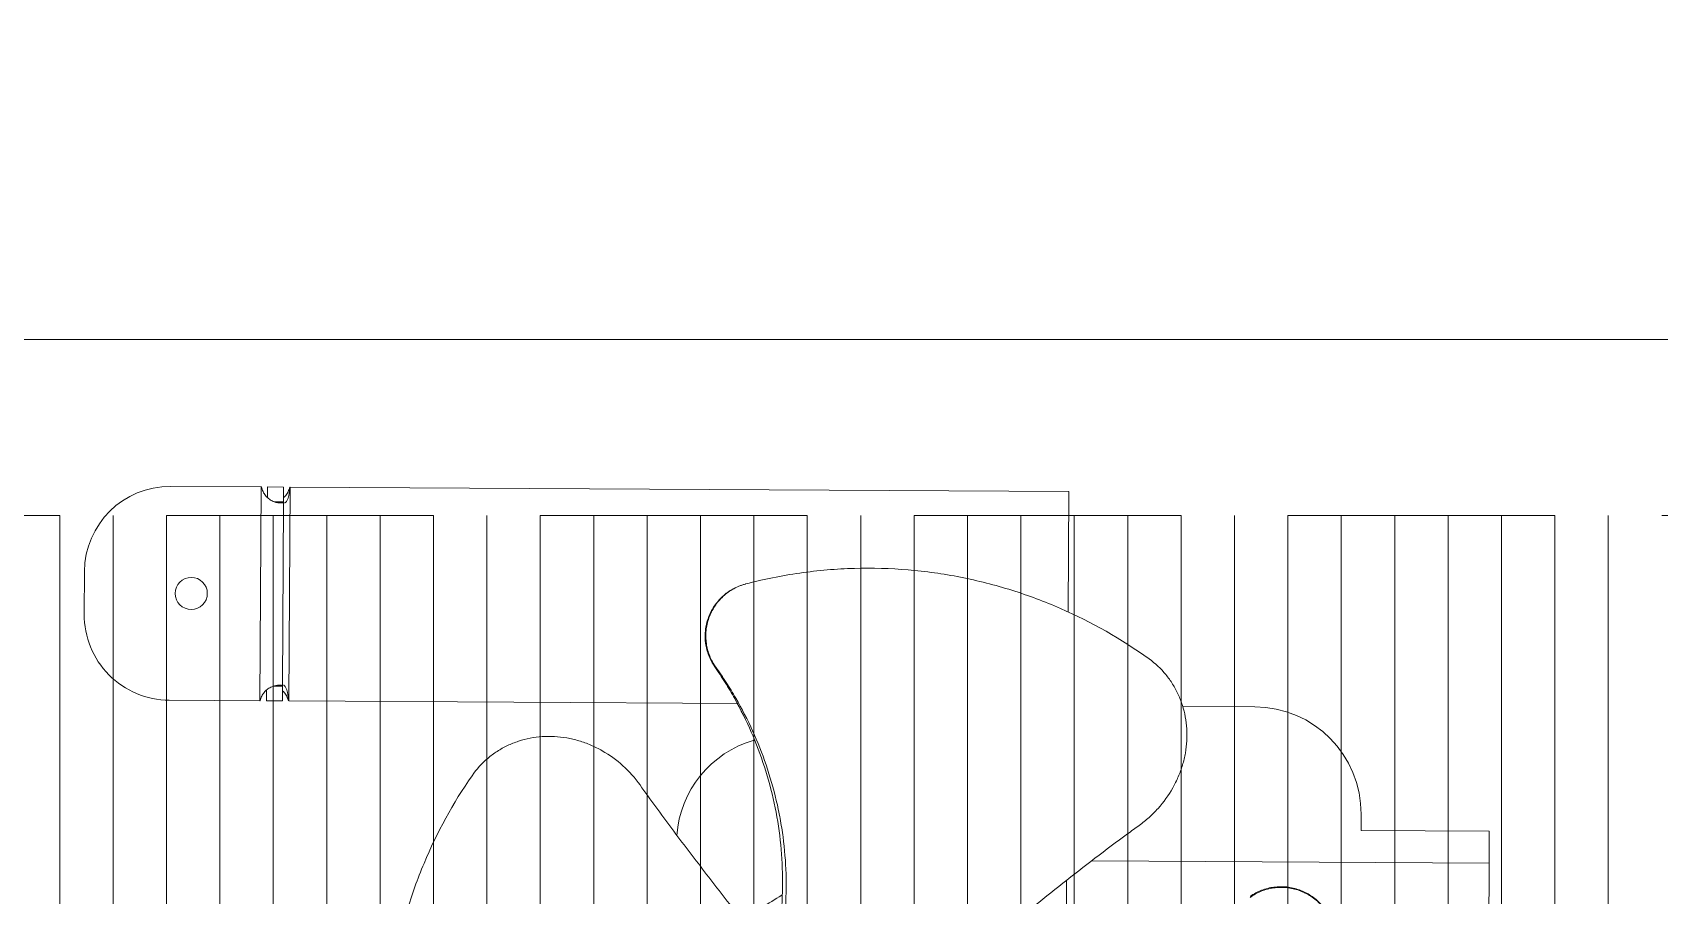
# Model space of a CAD drawing. Header units: millimetres. Extents: x 12325263 to 13848842, y -1463133 to 573208.
# Drawn here: x 12567451.4 to 12567603.7, y -834764 to -834683.1 of the extents above; entities that cross this region are included whole.
import ezdxf
from ezdxf.xclip import XClip

# ---------------------------------------------------------------- set-up
doc = ezdxf.new("R2010")
doc.units = ezdxf.units.MM
doc.header["$LTSCALE"] = 1000
doc.header["$XCLIPFRAME"] = 0
for name, pattern in [('DASH', [0.35, 0.25, -0.1]), ('DASH_2_167774853', [81.6, 40.8, -40.8]), ('HIDDEN', [9.524999999999999, 6.35, -3.175])]:
    doc.linetypes.add(name, pattern=pattern)
for name, color, linetype in [('fur202301', 252, 'Continuous'), ('WALL', 5, 'Continuous'), ('WALL-SHATCH', 8, 'Continuous'), ('建筑-楼板开洞', 251, 'Continuous')]:
    doc.layers.add(name, color=color, linetype=linetype)

# ---------------------------------------------------------------- blocks, each defined once
blk = doc.blocks.new('adgshg13-A$C7F010FC0')
at = {"layer": 'WALL-SHATCH'}
h = blk.add_hatch(color=256, dxfattribs=at)
h.dxf.hatch_style = 1
h.paths.add_polyline_path([(-60384.17120504379, -16880.89509773254), (-763.1647881269455, 197.4793643951416), (12587.61850607395, -13153.30393266678), (12587.61850607395, -157996.0197629929), (-162964.8506313562, -188820.4315237999), (-171262.3814957142, -180522.900662899), (-171262.3814957142, -31310.89849328995), (-150707.1909123659, -10755.70791006088), (-131860.0775495768, -7980.895098209381), (-99162.38149428368, -7980.895098209381), (-99162.38149428368, -4980.895097732544), (-76620.42811572552, -4980.895097732544), (-70107.65229141712, -16880.89509773254)], flags=16)
h.paths.add_polyline_path([(-60091.22944009304, -16380.89510011673), (-646.8769880533218, 646.876989364624), (12987.61850607395, -12987.61850786209), (12987.61850607395, -158331.9049158096), (-163100.5840539932, -189250.3835258484), (-171662.3814958334, -180688.5860877037), (-171662.3814958334, -31145.21306848526), (-150777.8961598873, -10260.7277340889), (-131896.6870943308, -7480.895098209381), (-99562.38149428368, -7480.895098209381), (-99562.38149428368, -4580.895097732544), (-76365.55243730545, -4580.895097732544), (-69907.50581622124, -16380.89510774612)])
blk = doc.blocks.new('A$C4C7A72D3')
at = {"layer": 'WALL', "color": 1}
blk.add_blockref('adgshg13-A$C7F010FC0', (210433.0120974779, 205503.5692701337), dxfattribs=at)
blk = doc.blocks.new('asdgagA$C738B0E02')
at = {"color": 250, "linetype": 'DASH', "lineweight": 0, "ltscale": 0.1}
blk.add_line((436.7720022453141, 100.0000016638442), (26.77200224531407, 100.0000016638369), dxfattribs=at)
at = {"color": 250, "linetype": 'DASH_2_167774853', "lineweight": 0, "ltscale": 0.1}
for p, q in [((56.77200224531407, 100.0000016638369), (56.77200224531407, 1.663836883381009e-06)), ((61.77200224531407, 100.0000016638369), (61.77200224531407, 1.663836883381009e-06)), ((66.77200224531407, 100.0000016638369), (66.77200224531407, 1.663836883381009e-06)), ((71.77200224531407, 100.0000016638369), (71.77200224531407, 1.663836883381009e-06)), ((76.77200224531407, 100.0000016638369), (76.77200224531407, 1.663836883381009e-06)), ((81.77200224531407, 100.0000016638369), (81.77200224531407, 1.663836883381009e-06)), ((86.77200224531407, 100.0000016638369), (86.77200224531407, 1.663836883381009e-06)), ((91.77200224531407, 100.0000016638369), (91.77200224531407, 1.663836883381009e-06)), ((96.77200224531407, 100.0000016638369), (96.77200224531407, 1.663836883381009e-06)), ((101.7720022453141, 100.0000016638369), (101.7720022453141, 1.663836883381009e-06)), ((106.7720022453141, 100.0000016638369), (106.7720022453141, 1.663836883381009e-06)), ((111.7720022453141, 100.0000016638369), (111.7720022453141, 1.663836883381009e-06)), ((116.7720022453141, 100.0000016638369), (116.7720022453141, 1.663836883381009e-06)), ((121.7720022453141, 100.0000016638369), (121.7720022453141, 1.663836883381009e-06)), ((126.7720022453141, 100.0000016638369), (126.7720022453141, 1.663836883381009e-06)), ((131.7720022453141, 100.0000016638369), (131.7720022453141, 1.663836883381009e-06)), ((136.7720022453141, 100.0000016638369), (136.7720022453141, 1.663836883381009e-06)), ((141.7720022453141, 100.0000016638369), (141.7720022453141, 1.663836883381009e-06)), ((146.7720022453141, 100.0000016638369), (146.7720022453141, 1.663836883381009e-06)), ((151.7720022453141, 100.0000016638369), (151.7720022453141, 1.663836883381009e-06)), ((156.7720022453141, 100.0000016638369), (156.7720022453141, 1.663836883381009e-06)), ((161.7720022453141, 100.0000016638369), (161.7720022453141, 1.663836883381009e-06)), ((166.7720022453141, 100.0000016638369), (166.7720022453141, 1.663836883381009e-06)), ((171.7720022453141, 100.0000016638369), (171.7720022453141, 1.663836883381009e-06)), ((176.7720022453141, 100.0000016638369), (176.7720022453141, 1.663836883381009e-06)), ((181.7720022453141, 100.0000016638369), (181.7720022453141, 1.663836883381009e-06)), ((186.7720022453141, 100.0000016638369), (186.7720022453141, 1.663836883381009e-06)), ((191.7720022453141, 100.0000016638369), (191.7720022453141, 1.663836883381009e-06)), ((196.7720022453141, 100.0000016638369), (196.7720022453141, 1.663836883381009e-06)), ((201.7720022453141, 100.0000016638369), (201.7720022453141, 1.663836883381009e-06))]:
    blk.add_line(p, q, dxfattribs=at)
blk = doc.blocks.new('asdgag风机')
at = {"color": 18, "linetype": 'Continuous', "lineweight": 0, "true_color": 0x000000}
for p, q in [((11852.63719595345, 5681.683196623278), (11859.646053589, 5681.683196623278)), ((11859.646053589, 5644.512383697876), (11859.646053589, 5681.683196623278)), ((11859.646053589, 5681.683196623278), (11862.64984825318, 5681.683196623278)), ((11862.64984825318, 5669.668014236597), (11862.64984825318, 5681.683196623278)), ((11864.15174745028, 5669.668014236597), (11862.64984825318, 5669.668014236597)), ((11874.16439881754, 5652.872783133642), (11874.16439881754, 5659.655359139324)), ((11857.80643982269, 5642.133217381654), (11850.13148831637, 5642.133217381654)), ((11874.18367411711, 5569.20704351825), (11874.18367516647, 5569.197890065306)), ((11894.20898113573, 5569.20704351825), (11874.18367411711, 5569.20704351825)), ((11874.18367388601, 5568.606287393754), (11874.18367425841, 5567.104389624678)), ((11875.56018615235, 5567.804018755538), (11875.56018722617, 5568.60628518156)), ((11892.83246898085, 5568.606282149188), (11875.56018722617, 5568.60628518156)), ((11892.83246898085, 5568.606282149188), (11892.83246852455, 5567.737255926379)), ((11894.20898092225, 5568.606279933747), (11894.2089808284, 5567.104382163573)), ((11874.18367402735, 5566.503633500131), (11874.18367174589, 5558.01347909132)), ((11894.2089805973, 5566.503626039077), (11874.18367402735, 5566.503633500131)), ((11894.20897831584, 5558.013471630265), (11894.2089805973, 5566.503626039077)), ((11882.19379083302, 5550.003352172103), (11886.19885279973, 5550.003350681433))]:
    blk.add_line(p, q, dxfattribs=at)
at = {"color": 18, "lineweight": 0, "true_color": 0x000000}
for p, q in [((11857.80643982269, 5642.133217381654), (11857.81532130276, 5642.133217381654)), ((11882.94692471928, 5642.133217381654), (11894.20898088093, 5642.133217381654)), ((11894.20898088093, 5642.133217381654), (11894.20898113573, 5569.197882591225)), ((11874.18367411711, 5569.20704351825), (11874.18367387554, 5611.343893765622))]:
    blk.add_line(p, q, dxfattribs=at)
at = {"color": 18, "linetype": 'Continuous', "lineweight": 0, "true_color": 0x000000, "flags": 128}
for points in [[(11874.18367388601, 5568.606287393754), (11874.40055371898, 5568.60628359461), (11874.61288665437, 5568.606284003614), (11874.81622092722, 5568.606285592945), (11875.00629686708, 5568.606285787375), (11875.17912894044, 5568.606290117414), (11875.33109532347, 5568.606290050626), (11875.45900685392, 5568.606285533677), (11875.56018722617, 5568.60628518156)], [(11892.83246898085, 5568.606282149188), (11892.93364795434, 5568.606281793824), (11893.06156039973, 5568.60628473903), (11893.213525384, 5568.606284668949), (11893.38635747499, 5568.606281539028), (11893.57643388103, 5568.606281734557), (11893.77976908641, 5568.606283326034), (11893.9921020218, 5568.60628373504), (11894.20898092225, 5568.606279933747)], [(11894.20898113573, 5569.20704351825), (11894.20898104477, 5569.205894673606), (11894.20898140248, 5569.204753290013), (11894.20898131153, 5569.203604445367), (11894.20898120295, 5569.202463060677), (11894.20898109443, 5569.201321676037), (11894.20898146971, 5569.200172832489), (11894.20898136113, 5569.1990314478), (11894.20898127018, 5569.197882603152)], [(11874.18367402735, 5566.503633500131), (11874.18367393225, 5566.507632075376), (11874.18367381952, 5566.511638110625), (11874.18367370684, 5566.515644145828), (11874.18367359411, 5566.51965018108), (11874.18367348144, 5566.52365621633), (11874.18367336871, 5566.527662251529), (11874.18367325603, 5566.531668286781), (11874.1836731433, 5566.535674321982)], [(11874.18367425841, 5567.104389624678), (11874.40055222638, 5567.104385821141), (11874.61288516177, 5567.104386230145), (11874.81622129961, 5567.10438782387), (11875.00629723947, 5567.104388018248), (11875.17912931284, 5567.104392348337), (11875.19090497331, 5567.104390250288)], [(11893.20406224333, 5567.104386985065), (11893.21352529016, 5567.104386898772), (11893.38635738109, 5567.104383768854), (11893.57643332095, 5567.104383963234), (11893.77976899251, 5567.104385555858), (11893.99210146172, 5567.104385963768), (11894.2089808284, 5567.104382163573)], [(11894.20898064577, 5566.535666863126), (11894.20898029221, 5566.531660826776), (11894.20898040494, 5566.527654791576), (11894.20898050005, 5566.52365621633), (11894.20898061277, 5566.519650181079), (11894.20898025921, 5566.515644144731), (11894.20898037189, 5566.511638109529), (11894.20898048462, 5566.507632074277), (11894.2089805973, 5566.503626039077)]]:
    blk.add_lwpolyline(points, dxfattribs=at)
at = {"color": 18, "linetype": 'Continuous', "lineweight": 0, "true_color": 0x000000}
blk.add_circle((11884.19632521903, 5560.016003397755), 1.501898018407106, dxfattribs=at)
for centre, radius, start, end in [((11864.15174706234, 5659.655360691035), 10.01265345604797, 0, 90), ((11841.87359312263, 5623.609808249263), 16.52087820247918, 315.2396857779509, 330.4758794764958), ((11861.14795102553, 5615.599685484424), 10.01265345604797, 273.7373532061236, 343.7384482624732), ((11882.19379396754, 5558.013473266896), 8.01012276483841, 179.9999839687114, 269.9999839688156), ((11886.19885534994, 5558.013472146265), 8.01012276483841, 269.9999839688156, 359.9999839687114)]:
    blk.add_arc(centre, radius, start, end, dxfattribs=at)
for points, knots in [([(11856.31429853321, 5659.317514846385), (11856.55095014302, 5659.64469854414), (11856.74395361931, 5659.994086985378), (11857.04535018031, 5660.735728999034), (11857.15293912421, 5661.131003984982), (11857.24024182896, 5661.726386096788), (11857.2575134384, 5661.926434148629), (11857.26803973205, 5662.329752184571), (11857.26111472648, 5662.534441449951), (11857.20359005663, 5663.141315662577), (11857.11769977417, 5663.535816949543), (11856.91731854331, 5664.112435126689), (11856.83784919919, 5664.303077824702), (11856.65841052776, 5664.669200585407), (11856.55821429757, 5664.845738170365), (11856.33714631021, 5665.18594339045), (11856.21627595956, 5665.349611887154), (11855.95320447502, 5665.663675919639), (11855.81112036186, 5665.813589693318), (11855.36472300651, 5666.230652885533), (11855.03697448339, 5666.470151202639), (11854.31927632232, 5666.869569335906), (11853.94206140109, 5667.022329060948), (11853.54736179098, 5667.128206852636)], [0, 0, 0, 0, 0.1249999999999994, 0.1249999999999994, 0.2499999999999988, 0.2499999999999988, 0.3124999999999995, 0.3124999999999995, 0.3750000000000003, 0.3750000000000003, 0.5000000000000017, 0.5000000000000017, 0.5625000000000013, 0.5625000000000013, 0.625000000000001, 0.625000000000001, 0.6875000000000008, 0.6875000000000008, 0.7500000000000004, 0.7500000000000004, 0.8750000000000001, 0.8750000000000001, 1, 1, 1, 1]), ([(11853.62262665122, 5667.107947325187), (11854.01461085412, 5667.002070714363), (11854.3868415839, 5666.85061851421), (11854.91624066708, 5666.556781141322), (11855.08895166155, 5666.446741684348), (11855.41796870025, 5666.207581042977), (11855.72994445214, 5665.950318113985), (11856.00875176147, 5665.657828650881), (11856.27069091669, 5665.347427990219), (11856.39355813765, 5665.182486501853), (11856.72680394695, 5664.673715837705), (11856.90590136463, 5664.31253218737), (11857.17738662243, 5663.545817023185), (11857.26547654098, 5663.1505956254), (11857.34667334938, 5662.352099565323), (11857.33908652641, 5661.942998365339), (11857.25700961807, 5661.350060841381), (11857.21805157062, 5661.154711815349), (11857.11686768082, 5660.768626712173), (11857.05418796706, 5660.576816690355), (11856.83322154992, 5660.017288255673), (11856.64382724138, 5659.666864505134), (11856.41205684001, 5659.33928584109)], [0, 0, 0, 0, 0.1249999999999989, 0.1249999999999989, 0.1874999999999983, 0.1874999999999983, 0.2499999999999978, 0.3124999999999972, 0.3124999999999972, 0.3749999999999967, 0.3749999999999967, 0.4999999999999973, 0.4999999999999973, 0.6249999999999979, 0.6249999999999979, 0.7499999999999987, 0.7499999999999987, 0.812499999999999, 0.812499999999999, 0.8749999999999993, 0.8749999999999993, 1, 1, 1, 1]), ([(11878.58986135686, 5649.725771545263), (11878.16742349292, 5650.319674276292), (11877.67764557629, 5650.846594341545), (11876.84575702173, 5651.539308870276), (11876.55062314331, 5651.7546726686), (11875.93279658124, 5652.146700864879), (11875.61321951457, 5652.321669891602), (11874.95346781443, 5652.630742847785), (11874.61329140237, 5652.764844002542), (11873.91218283813, 5652.991663613266), (11873.54873499685, 5653.084787534695), (11872.44670706091, 5653.295082773805), (11871.69944161663, 5653.345152523167), (11870.56013221169, 5653.286043206586), (11870.17496687164, 5653.243163578017), (11869.41682286056, 5653.113397813983), (11869.04230522918, 5653.026704461171), (11868.30220319073, 5652.810568358029), (11867.93661906126, 5652.681125391297), (11867.21455805458, 5652.378585703333), (11866.8575231393, 5652.204799956101), (11865.82836995778, 5651.63137559666), (11865.1879024343, 5651.176807231245), (11864.29571476062, 5650.38599860017), (11864.01128909597, 5650.105006798298), (11863.47745181172, 5649.518026172752), (11863.22657814118, 5649.210783282808), (11862.99184851095, 5648.889730073824)], [0, 0, 0, 0, 0.1250000000000009, 0.1250000000000009, 0.1875000000000007, 0.1875000000000007, 0.2500000000000006, 0.2500000000000006, 0.3125000000000004, 0.3125000000000004, 0.3750000000000003, 0.3750000000000003, 0.5000000000000004, 0.5000000000000004, 0.5625000000000007, 0.5625000000000007, 0.6250000000000008, 0.6250000000000008, 0.6875000000000009, 0.6875000000000009, 0.7500000000000009, 0.7500000000000009, 0.8750000000000004, 0.8750000000000004, 0.9375000000000002, 0.9375000000000002, 1, 1, 1, 1]), ([(11850.54063619369, 5633.257109447032), (11851.26035493511, 5634.120013171769), (11853.61302206391, 5636.940733422154), (11857.55300300459, 5641.757069768279), (11860.95926332, 5646.123522906509), (11862.72892537692, 5648.531909782785), (11862.99184859711, 5648.889729983823)], [0, 0, 0, 0, 0.1684130252952762, 0.5505203156048141, 0.9332196531143134, 1, 1, 1, 1]), ([(11878.58986135686, 5649.725771545263), (11880.44410586648, 5647.118900873282), (11882.00287394737, 5644.347663223276), (11883.9027654481, 5639.926947848142), (11884.46219245066, 5638.409133521538), (11885.18358176103, 5636.061434986226), (11885.40472416084, 5635.26555656808), (11885.8042130504, 5633.655527292673), (11885.98136507845, 5632.846533454462), (11886.44548896637, 5630.407821400637), (11886.66527866272, 5628.766860652951), (11886.92349438555, 5625.452816447289), (11886.96192804318, 5623.779258012609), (11886.87634848323, 5621.24451890493), (11886.82390073606, 5620.395533794989), (11886.66923930125, 5618.689259677278), (11886.56650797621, 5617.829437935454), (11886.18628199126, 5615.274389498921), (11885.83665640194, 5613.593695746631), (11885.39199172605, 5611.936039580906)], [0, 0, 0, 0, 0.2499999999999998, 0.2499999999999998, 0.3749999999999997, 0.3749999999999997, 0.4374999999999997, 0.4374999999999997, 0.4999999999999997, 0.4999999999999997, 0.6249999999999997, 0.6249999999999997, 0.7499999999999997, 0.7499999999999997, 0.8124999999999998, 0.8124999999999998, 0.8749999999999999, 0.8749999999999999, 1, 1, 1, 1]), ([(11877.6030707145, 5609.071344531882), (11877.12721643489, 5609.40802377717), (11876.64176164766, 5609.733788991944), (11875.65120770063, 5610.36305506293), (11875.14744030622, 5610.665778675295), (11873.62277542485, 5611.531349304985), (11872.58400448066, 5612.054766715507), (11870.46104578793, 5612.993753244875), (11869.37814125025, 5613.412301702792), (11867.16670729844, 5614.142467197464), (11866.0370847535, 5614.451556537284), (11863.73162544548, 5614.963401527677), (11862.57121028826, 5615.160573957339), (11860.24633169521, 5615.434332722785), (11859.0800584292, 5615.513625731236), (11856.73830900881, 5615.549831887937), (11855.56287200657, 5615.507318914495), (11853.79151079679, 5615.348038129378), (11853.19987429181, 5615.281969345771), (11852.30963177863, 5615.150220466936), (11852.01353329651, 5615.100873615682), (11851.42334560587, 5614.991367871649), (11851.12902152272, 5614.931893768795), (11850.834678943, 5614.872267886325)], [0, 0, 0, 0, 0.0625, 0.0625, 0.125, 0.125, 0.2500000000000001, 0.2500000000000001, 0.3750000000000001, 0.3750000000000001, 0.5000000000000002, 0.5000000000000002, 0.6250000000000002, 0.6250000000000002, 0.7500000000000002, 0.7500000000000002, 0.8750000000000002, 0.8750000000000002, 0.9375000000000002, 0.9375000000000002, 0.96875, 0.96875, 1, 1, 1, 1]), ([(11877.5812997198, 5609.169102838678), (11877.11612805075, 5609.505560996802), (11876.64172041665, 5609.83157776416), (11875.67387984356, 5610.462169603682), (11875.18017507832, 5610.76701483804), (11873.68644148711, 5611.639747898344), (11872.6689577497, 5612.16990121094), (11869.5501904607, 5613.603901219363), (11867.38698030807, 5614.36114938825), (11864.56676153797, 5615.041250711083), (11863.99633512251, 5615.164677688949), (11862.85537239233, 5615.381699466203), (11862.28346492426, 5615.475074504946), (11860.56352263394, 5615.712064296071), (11859.41141289052, 5615.813893262142), (11857.09425428073, 5615.896052313081), (11855.92934554033, 5615.877912305359), (11854.17012049724, 5615.74838723414), (11853.58198763881, 5615.690620547661), (11852.41251990028, 5615.538477252829), (11851.83054209976, 5615.43934913378), (11851.2508629218, 5615.320509015448)], [0, 0, 0, 0, 0.0625, 0.0625, 0.1249999999999999, 0.1249999999999999, 0.2499999999999999, 0.2499999999999999, 0.5000000000000002, 0.5000000000000002, 0.5625000000000002, 0.5625000000000002, 0.6250000000000001, 0.6250000000000001, 0.7500000000000001, 0.7500000000000001, 0.875, 0.875, 0.9375, 0.9375, 1, 1, 1, 1]), ([(11850.40937405826, 5614.456332707534), (11851.75177709063, 5613.425554015197), (11853.08808721024, 5612.388212479501), (11855.754338549, 5610.307478071129), (11857.08480444238, 5609.264776218804), (11859.75160303087, 5607.188748767922), (11861.088580634, 5606.156404371557), (11863.78096340865, 5604.121590028434), (11865.13643809779, 5603.118848407206), (11866.50413320152, 5602.134684467497)], [0, 0, 0, 0, 0.2500000000000002, 0.2500000000000002, 0.5000000000000004, 0.5000000000000004, 0.7500000000000002, 0.7500000000000002, 1, 1, 1, 1]), ([(11877.5812997198, 5609.169102838678), (11877.90848341755, 5608.932451228875), (11878.25787185879, 5608.739447752581), (11878.99951387244, 5608.438051191579), (11879.39478885839, 5608.330462247675), (11879.9901709702, 5608.24315954293), (11880.19021902204, 5608.225887933486), (11880.59353705798, 5608.215361639836), (11880.79822632336, 5608.222286645409), (11881.40510053599, 5608.279811315256), (11881.79960182295, 5608.365701597715), (11882.3762200001, 5608.566082828583), (11882.56686269811, 5608.645552172698), (11882.93298545882, 5608.824990844128), (11883.10952304377, 5608.92518707432), (11883.44972826386, 5609.14625506168), (11883.61339676056, 5609.267125412331), (11883.92746079305, 5609.530196896867), (11884.07737456673, 5609.67228101003), (11884.49443775895, 5610.118678365382), (11884.73393607605, 5610.4464268885), (11885.13335420932, 5611.164125049567), (11885.28611393436, 5611.541339970798), (11885.39199172605, 5611.936039580906)], [0, 0, 0, 0, 0.125, 0.125, 0.25, 0.25, 0.3124999999999999, 0.3124999999999999, 0.3749999999999998, 0.3749999999999998, 0.4999999999999997, 0.4999999999999997, 0.5624999999999998, 0.5624999999999998, 0.6249999999999998, 0.6249999999999998, 0.6874999999999998, 0.6874999999999998, 0.7499999999999998, 0.7499999999999998, 0.8749999999999999, 0.8749999999999999, 1, 1, 1, 1]), ([(11885.3717321986, 5611.86077472067), (11885.26585558777, 5611.468790517773), (11885.11440338762, 5611.096559787988), (11884.82056601473, 5610.567160704804), (11884.71052655776, 5610.394449710336), (11884.47136591639, 5610.065432671638), (11884.2141029874, 5609.753456919743), (11883.92161352429, 5609.474649610418), (11883.61121286363, 5609.212710455202), (11883.44627137527, 5609.089843234242), (11882.93750071112, 5608.756597424936), (11882.57631706078, 5608.577500007255), (11881.8096018966, 5608.306014749458), (11881.41438049881, 5608.217924830906), (11880.61588443874, 5608.136728022511), (11880.20678323875, 5608.14431484548), (11879.61384571479, 5608.226391753817), (11879.41849668876, 5608.265349801271), (11879.03241158558, 5608.366533691074), (11878.84060156377, 5608.429213404829), (11878.28107312908, 5608.650179821963), (11877.93064937854, 5608.839574130506), (11877.6030707145, 5609.071344531882)], [0, 0, 0, 0, 0.1250000000000004, 0.1250000000000004, 0.1875000000000006, 0.1875000000000006, 0.2500000000000008, 0.3125000000000011, 0.3125000000000011, 0.3750000000000012, 0.3750000000000012, 0.5000000000000013, 0.5000000000000013, 0.6250000000000014, 0.6250000000000014, 0.7500000000000016, 0.7500000000000016, 0.8125000000000017, 0.8125000000000017, 0.8750000000000018, 0.8750000000000018, 1, 1, 1, 1]), ([(11885.39199172605, 5611.936039580906), (11885.39194237553, 5611.935855608133), (11885.39189301288, 5611.935671594822), (11885.39184363811, 5611.935487540968), (11885.38933041874, 5611.926119037819), (11885.38678577997, 5611.916645500162), (11885.3842095398, 5611.907067077812), (11885.381633269, 5611.897488541554), (11885.37902539525, 5611.88780511511), (11885.37638573029, 5611.878016942599), (11885.37484539154, 5611.872305194472), (11885.37329422711, 5611.86655777792), (11885.3717321986, 5611.86077472067)], [0, 0, 0, 0, 1.15281515429e-05, 1.15281515429e-05, 1.15281515429e-05, 0.0005983213075559, 0.0005983213075559, 0.0005983213075559, 0.0011851214416693, 0.0011851214416693, 0.0011851214416693, 0.0015275402350204, 0.0015275402350204, 0.0015275402350204, 0.0015275402350204]), ([(11877.6030707145, 5609.071344531882), (11877.59857339014, 5609.092192482274), (11877.59403640074, 5609.112807838868), (11877.58945983995, 5609.133190120676), (11877.58841500589, 5609.137843418914), (11877.58736810918, 5609.142484569184), (11877.58631915084, 5609.147113565512), (11877.5846512185, 5609.154474060586), (11877.58297807352, 5609.161803826479), (11877.5812997198, 5609.169102838678)], [0, 0, 0, 0, 0.0009529818474342, 0.0009529818474342, 0.0009529818474342, 0.0011705486355451, 0.0011705486355451, 0.0011705486355451, 0.0015164982095571, 0.0015164982095571, 0.0015164982095571, 0.0015164982095571]), ([(11867.28088534815, 5586.399629619007), (11867.89113887234, 5586.816313714366), (11868.43375841006, 5587.303244761828), (11869.14892461023, 5588.135198472568), (11869.37177997728, 5588.431370466886), (11869.77717122745, 5589.051257713178), (11869.95844819145, 5589.372503162122), (11870.27933211521, 5590.036866444379), (11870.41893690618, 5590.379985829033), (11870.65582241547, 5591.088331450579), (11870.75349217404, 5591.456161414413), (11870.9749563853, 5592.569334594597), (11871.03039556332, 5593.325928685574), (11870.97512109036, 5594.482216899789), (11870.93283966557, 5594.872629745842), (11870.80331207454, 5595.639997997507), (11870.71612067521, 5596.019417750524), (11870.49755157357, 5596.76984860848), (11870.36617544201, 5597.140859744823), (11870.05801985391, 5597.874257605281), (11869.88171335251, 5598.234680621073), (11869.29890640912, 5599.27479426037), (11868.8356153406, 5599.922966208046), (11867.75654438314, 5601.127443925314), (11867.15834177681, 5601.663930066839), (11866.50413320152, 5602.134684467497)], [0, 0, 0, 0, 0.1250000000000004, 0.1250000000000004, 0.1875000000000004, 0.1875000000000004, 0.2500000000000005, 0.2500000000000005, 0.3125000000000006, 0.3125000000000006, 0.3750000000000006, 0.3750000000000006, 0.5000000000000007, 0.5000000000000007, 0.5625000000000006, 0.5625000000000006, 0.6250000000000003, 0.6250000000000003, 0.6875000000000001, 0.6875000000000001, 0.7499999999999998, 0.7499999999999998, 0.8749999999999999, 0.8749999999999999, 1, 1, 1, 1]), ([(11867.28088534815, 5586.399629619005), (11864.69511060826, 5584.634049961391), (11861.95404941835, 5583.152434964535), (11857.59152869969, 5581.354058762619), (11856.09529146763, 5580.826037222183), (11853.7833732927, 5580.147985956298), (11852.99947779976, 5579.940561796253), (11851.41738635324, 5579.567732839561), (11850.62269447567, 5579.403034607905), (11848.22787921266, 5578.973703876715), (11846.61748698702, 5578.773693942499), (11843.36721406095, 5578.548175216069), (11841.72685710126, 5578.522662850097), (11839.24394693621, 5578.622043992673), (11838.41257840626, 5578.67815828352), (11836.74224910528, 5578.83815315269), (11835.90029483788, 5578.942584875984), (11833.39577102754, 5579.325415943974), (11831.74872837372, 5579.672977014832), (11830.12462898818, 5580.111650429708)], [0, 0, 0, 0, 0.2499999999999999, 0.2499999999999999, 0.3750000000000001, 0.3750000000000001, 0.4375000000000002, 0.4375000000000002, 0.5000000000000003, 0.5000000000000003, 0.6250000000000003, 0.6250000000000003, 0.7500000000000002, 0.7500000000000002, 0.8125000000000002, 0.8125000000000002, 0.8750000000000002, 0.8750000000000002, 1, 1, 1, 1]), ([(11874.18367314331, 5566.535674322002), (11874.32794413673, 5566.57391733854), (11874.60559239137, 5566.647515686635), (11874.97028849804, 5566.868653147634), (11875.25998574618, 5567.162689938649), (11875.4703643602, 5567.517093050668), (11875.60382294864, 5567.898692310545), (11875.66250655218, 5568.258019539991), (11875.65178940031, 5568.545577973902), (11875.59199039706, 5568.585208370705), (11875.56018722616, 5568.606285181582)], [0, 0, 0, 0, 0.1123680534436732, 0.2162513279611198, 0.3181784919326225, 0.4250218899363902, 0.5427749253114494, 0.6759476503946887, 0.8276577920501036, 1, 1, 1, 1]), ([(11875.66668364756, 5568.686701544496), (11875.6668691036, 5568.693031641942), (11875.66742199174, 5568.711903153072), (11875.64756182178, 5568.752340820428), (11875.59178064622, 5568.822808825164), (11875.38490858414, 5568.971352341657), (11874.88995971463, 5569.124668189865), (11874.44906084081, 5569.170377022812), (11874.18367516646, 5569.197890065317)], [0, 0, 0, 0, 0.0230220213040075, 0.0686340668587452, 0.1157112762312738, 0.2233074328033738, 0.5324935196148024, 1, 1, 1, 1]), ([(11875.13953484613, 5568.606286358845), (11875.08754129981, 5568.663720920914), (11874.94134719886, 5568.825213928395), (11874.61325939596, 5569.028437222541), (11874.33058950355, 5569.124878450907), (11874.18367500115, 5569.175002696387)], [0, 0, 0, 0, 0.2095348388286903, 0.5891646088140207, 1, 1, 1, 1]), ([(11892.83246898086, 5568.606282149202), (11892.79529552887, 5568.586163554173), (11892.72535898904, 5568.548313291501), (11892.70344345323, 5568.271110103351), (11892.75543858044, 5567.920915749145), (11892.88711324316, 5567.544544830657), (11893.10055665763, 5567.190508891795), (11893.39741391995, 5566.892069293352), (11893.77270680911, 5566.661751494393), (11894.05947519881, 5566.578874448745), (11894.20898064577, 5566.535666863118)], [0, 0, 0, 0, 0.1686669187015281, 0.3173227140188911, 0.4482842833826447, 0.564955949199306, 0.6721365198576831, 0.7759709547921386, 0.8832034361540037, 1, 1, 1, 1]), ([(11894.20898127018, 5569.197882603137), (11893.94738734418, 5569.174706050322), (11893.51163716186, 5569.136099698604), (11893.0203946285, 5568.985482835321), (11892.81481295987, 5568.834261993631), (11892.75768694899, 5568.761185079346), (11892.73621049566, 5568.717529506067), (11892.73584076138, 5568.696435557137), (11892.73570314786, 5568.688584479763)], [0, 0, 0, 0, 0.4613101581974454, 0.76842757251514, 0.8770714394724557, 0.9252216404454998, 0.9721678151032506, 1, 1, 1, 1]), ([(11894.20898110486, 5569.174995234209), (11894.06418604642, 5569.133458274536), (11893.78558195104, 5569.053535884927), (11893.44355342593, 5568.851677690987), (11893.28641398882, 5568.678342559865), (11893.22108473527, 5568.60628009778)], [0, 0, 0, 0, 0.3873406210487911, 0.7452925844872877, 1, 1, 1, 1])]:
    blk.add_open_spline(points, degree=3, knots=knots, dxfattribs=at)
blk = doc.blocks.new('asdgag2019061914040478099')
at = {"color": 1, "linetype": 'HIDDEN', "lineweight": 9, "ltscale": 100}
blk.add_lwpolyline([(575.0000000000582, -65.00000000023283), (704.9999605284538, -65.00000000023283), (704.9999605284538, -574.8352530032862), (575.0000000000582, -574.8352530032862)], close=True, dxfattribs=at)
for name, p, rotation in [('asdgagA$C738B0E02', (691.4751545615145, -558.6143167683622), 90), ('asdgag风机', (12450.21641031711, 5260.348017452168), 180.3355001347722)]:
    blk.add_blockref(name, p, dxfattribs=dict(rotation=rotation))
blk = doc.blocks.new('*U1566')
h = blk.add_hatch()
h.set_pattern_fill('AR-CONC', color=6, scale=2)
h.set_pattern_definition([(49.99999999999999, (502.6581826087204, 99.99956858099904), (364.369337992008, -31.87817107780617), [38.1, -419.1]), (355, (502.6581826087204, 99.99956858099904), (-70.48684284993868, 382.1136904780703), [30.48, -335.28116834]), (100.4514447, (533.0221966087204, 97.34306158099903), (293.8824941807065, 350.2355038243902), [32.38001759999999, -356.1804891999999]), (46.18420000000002, (502.6581826087204, 201.599568580999), (542.1580817842598, -84.0846558654543), [57.14999999999994, -628.6499999999991]), (96.63555760999992, (547.8379826087203, 194.5925685809991), (474.808268103006, 494.8522491954431), [48.57004628, -534.27121632]), (351.1841511700001, (502.6581826087204, 201.599568580999), (474.8082681299541, 494.8522491710653), [45.71993414, -502.91946384]), (21, (553.4581826087203, 176.199568580999), (303.228782538265, -204.5303963741752), [38.1, -419.1]), (326.0000000000001, (553.4581826087203, 176.199568580999), (123.6040566952941, 368.3759322446385), [30.48, -335.28]), (71.45144499999999, (578.7272478087204, 159.155368780999), (426.8328385574323, 163.8455377718105), [32.3800176, -356.1798752]), (37.50000000000001, (502.6581826087204, 99.99956858099904), (6.177206501183633, 169.1100777463062), [0, -331.216, 0, -340.36, 0, -336.55]), (7.499999999999999, (502.6581826087204, 99.99956858099904), (133.6393250206115, 200.361149636239), [0, -194.056, 0, -323.596, 0, -128.27]), (327.5, (389.3741826087203, 99.99956858099904), (271.1811903337428, -11.45748798534689), [0, -127, 0, -396.24, 0, -525.78]), (317.5, (338.5741826087203, 99.99956858099904), (296.2583627720361, 50.85298206666606), [0, -165.1, 0, -263.144, 0, -373.38])])
h.paths.add_polyline_path([(-46.17142386949854, -697.500431419001), (2348.829606478219, -697.500431419001), (2348.829606478219, -2.5), (-46.17142386949854, -2.5)])
blk = doc.blocks.new('sdfgsdffhg')
at = {"layer": 'fur202301', "xscale": -1}
for name, p, rotation in [('asdgag2019061914040478099', (-13986.8305616565, 39919.90692600282), 90), ('*U1566', (-13286.83001775295, 37568.57731952379), 270)]:
    blk.add_blockref(name, p, dxfattribs=dict(at, rotation=rotation))

msp = doc.modelspace()

# ---------------------------------------------------------------- block references
ref = msp.add_blockref('A$C4C7A72D3', (12385714.85333347, -906209.5211575599), dxfattribs=dict(rotation=350.041249254255))
XClip(ref).set_block_clipping_path([(223442.85848776624, 85923.1187333744), (220542.79614323564, 85923.14223919064), (220542.85794921033, 89292.82327550603), (211526.91503559053, 89292.81013112981), (210631.4331447985, 94392.80805835268), (206113.36859029531, 94392.80254184548), (206001.43151877634, 95030.31273446558), (204376.28265885077, 94744.96136868373), (203364.45700568333, 100506.90300529171), (197947.39471226372, 99555.74826742522), (192482.34284747206, 130679.47653937805), (190118.78045936674, 130264.45040162886), (191623.4071957469, 121695.64270786336), (177046.6486519482, 119136.20117008407), (175707.6223907359, 126760.84837657143), (173902.98837133497, 128026.4039125028), (169528.38544615544, 127258.29032698018), (169070.09673948586, 129868.3614864857), (163308.25174581818, 128856.66933918069), (163766.52659606002, 126246.61717005563), (159679.17951310053, 125528.91809214232), (170669.68883746117, 62935.797914044), (167222.1989369914, 62330.4650948944), (167939.77594909444, 58243.68085931754), (171386.95287966542, 58848.291248798836), (172857.06567938626, 50477.00326481927), (165962.5026008021, 49266.42308983533), (168037.78130347654, 37447.17964484263), (140649.95849708281, 32638.23901064042), (115387.97992391884, 28202.578178789467), (95598.7254695911, 140907.4332163476), (226939.47610990703, 163968.86685004015), (240128.69528115913, 88852.8973128139)])

# ---------------------------------------------------------------- next in the draw order: hatches: boundary and pattern name
at = {"layer": '建筑-楼板开洞'}
h = msp.add_hatch(dxfattribs=at)
h.set_pattern_fill('DASH', color=256, scale=500)
h.set_pattern_definition([(0, (0, 0), (476.25, 476.25), [476.25, -476.25])])
h.paths.add_polyline_path([(12597696.74125517, -842386.7857500005), (12590696.81071091, -842386.9011187449), (12590697.06738452, -843986.785750187), (12595796.81070939, -843986.8518447033), (12595797.06738462, -849736.8518448313), (12588796.81071022, -849736.7857501156), (12588796.81071024, -851936.7857480027), (12564896.81072844, -851936.7857499813), (12564896.81072899, -816186.7857498433), (12568846.81071021, -816186.7857497305), (12568846.81071039, -816040), (12568846.8107105, -807536.7857503798), (12574696.82943846, -807536.8020940134), (12574696.77149323, -810386.7857505934), (12575896.81071086, -810386.7857493811), (12579055.23466226, -810386.7836961544), (12580496.91490283, -811828.2071036652), (12580696.91490281, -819086.8500614959), (12595696.91654344, -819086.7214370563), (12595696.89793204, -812786.7857500659), (12597696.65916437, -812786.7857500445)])

# ---------------------------------------------------------------- next in the draw order: block references
msp.add_blockref('sdfgsdffhg', (12581083.89862993, -874056.803858311, -9.610333750321248e-09))

doc.saveas('drawing.dxf')
